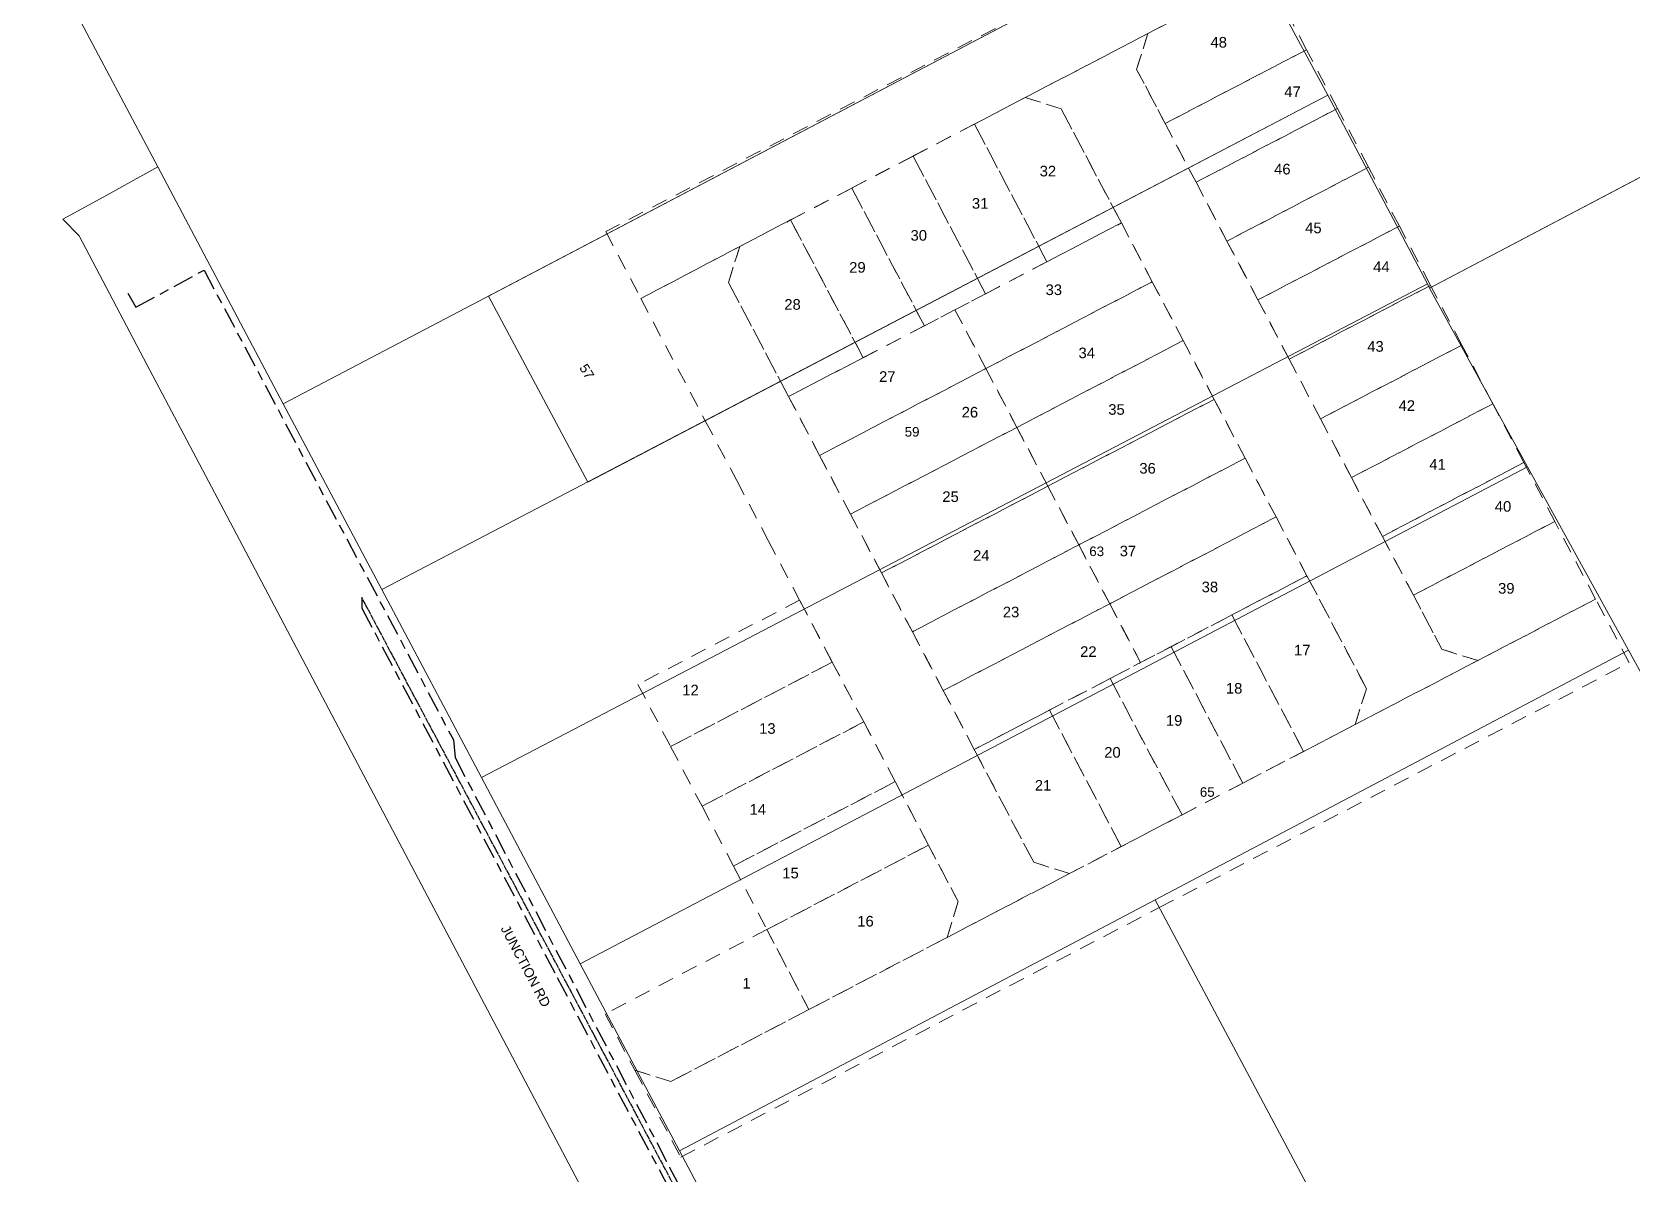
# Model space of a CAD drawing. Header units: metres. Extents: x 301589 to 305563, y 6268713 to 6270518.
# Drawn here: x 303271.2 to 303573, y 6269370.1 to 6269585.6 of the extents above; entities that cross this region are included whole.
import ezdxf

# ---------------------------------------------------------------- set-up
doc = ezdxf.new("R2010")
doc.units = ezdxf.units.M
for name, pattern in [('Cable Exist OH', [1, 1, 0]), ('Cable Exist UG', [8.2, 4, -1.2, 1.8, -1.2]), ('Dash', [5, 3, -2])]:
    doc.linetypes.add(name, pattern=pattern)
for name, color, linetype, lineweight in [('Cadastre Developer_SP_EXT', 7, 'Continuous', 5), ('Cadastre Land Parcels_SP_EXT', 7, 'Continuous', 5), ('Cadastre Roads_SP_EXT', 9, 'Continuous', 5)]:
    doc.layers.add(name, color=color, linetype=linetype, lineweight=lineweight)
doc.layers.add('Mains_HV_EXT', color=1, linetype='Continuous')
doc.styles.get("Standard").update_dxf_attribs({"font": 'arial.ttf'})

msp = doc.modelspace()

# ---------------------------------------------------------------- linework, layer by layer
at = {"layer": 'Cadastre Developer_SP_EXT', "linetype": 'Dash'}
for points in [[(303437.41, 6269562.217), (303448.969, 6269568.251), (303458.569, 6269573.26), (303481.69, 6269585.325), (303503.921, 6269596.926), (303497.315, 6269609.478), (303475.087, 6269597.877), (303379.411, 6269547.951), (303386.048, 6269535.335), (303404.689, 6269545.144), (303414.291, 6269550.153), (303425.85, 6269556.185), (303437.41, 6269562.217)], [(303511.629, 6269582.28), (303503.921, 6269596.926), (303481.69, 6269585.325), (303479.58, 6269578.566), (303484.95, 6269568.359), (303511.629, 6269582.28)], [(303520.107, 6269501.535), (303514.27, 6269512.631), (303508.348, 6269523.886), (303502.464, 6269535.071), (303496.625, 6269546.166), (303490.789, 6269557.263), (303484.95, 6269568.359), (303479.58, 6269578.566), (303481.69, 6269585.325), (303458.569, 6269573.26), (303465.352, 6269571.143), (303476.691, 6269549.591), (303482.528, 6269538.494), (303488.366, 6269527.398), (303494.204, 6269516.303), (303500.042, 6269505.207), (303505.879, 6269494.11), (303511.717, 6269483.016), (303522.926, 6269461.711), (303520.814, 6269454.952), (303543.935, 6269467.018), (303537.154, 6269469.136), (303531.783, 6269479.344), (303525.945, 6269490.44), (303520.107, 6269501.535)], [(303517.467, 6269571.185), (303511.629, 6269582.28), (303484.95, 6269568.359), (303490.789, 6269557.263), (303517.467, 6269571.185)], [(303465.352, 6269571.143), (303458.569, 6269573.26), (303448.969, 6269568.251), (303462.644, 6269542.261), (303476.691, 6269549.591), (303465.352, 6269571.143)], [(303523.307, 6269560.089), (303517.467, 6269571.185), (303490.789, 6269557.263), (303496.625, 6269546.166), (303523.307, 6269560.089)], [(303448.969, 6269568.251), (303437.41, 6269562.217), (303451.084, 6269536.229), (303462.644, 6269542.261), (303448.969, 6269568.251)], [(303437.41, 6269562.217), (303425.85, 6269556.185), (303439.525, 6269530.195), (303445.304, 6269533.211), (303451.084, 6269536.229), (303437.41, 6269562.217)], [(303529.145, 6269548.994), (303523.307, 6269560.089), (303496.625, 6269546.166), (303502.464, 6269535.071), (303529.145, 6269548.994)], [(303425.85, 6269556.185), (303414.291, 6269550.153), (303427.964, 6269524.163), (303439.525, 6269530.195), (303425.85, 6269556.185)], [(303414.291, 6269550.153), (303404.689, 6269545.144), (303402.579, 6269538.385), (303413.918, 6269516.833), (303427.964, 6269524.163), (303414.291, 6269550.153)], [(303482.528, 6269538.494), (303476.691, 6269549.591), (303462.644, 6269542.261), (303451.084, 6269536.229), (303445.304, 6269533.211), (303451.142, 6269522.116), (303482.528, 6269538.494)], [(303529.145, 6269548.994), (303502.464, 6269535.071), (303508.348, 6269523.886), (303535.032, 6269537.811), (303529.145, 6269548.994)], [(303437.268, 6269472.449), (303431.431, 6269483.545), (303425.593, 6269494.642), (303419.754, 6269505.737), (303413.918, 6269516.833), (303402.579, 6269538.385), (303404.689, 6269545.144), (303386.048, 6269535.335), (303398.2, 6269512.239), (303404.131, 6269500.967), (303410.063, 6269489.693), (303415.991, 6269478.425), (303422.153, 6269466.711), (303428.085, 6269455.438), (303434.016, 6269444.165), (303440.321, 6269432.181), (303445.925, 6269421.53), (303443.813, 6269414.771), (303466.934, 6269426.835), (303460.153, 6269428.955), (303448.944, 6269450.258), (303443.106, 6269461.354), (303437.268, 6269472.449)], [(303488.366, 6269527.398), (303482.528, 6269538.494), (303451.142, 6269522.116), (303456.98, 6269511.02), (303488.366, 6269527.398)], [(303535.032, 6269537.811), (303508.348, 6269523.886), (303514.27, 6269512.631), (303540.954, 6269526.556), (303535.032, 6269537.811)], [(303451.142, 6269522.116), (303445.304, 6269533.211), (303439.525, 6269530.195), (303427.964, 6269524.163), (303413.918, 6269516.833), (303419.754, 6269505.737), (303451.142, 6269522.116)], [(303494.204, 6269516.303), (303488.366, 6269527.398), (303456.98, 6269511.02), (303462.817, 6269499.924), (303494.204, 6269516.303)], [(303546.793, 6269515.461), (303540.954, 6269526.556), (303514.27, 6269512.631), (303520.107, 6269501.535), (303546.793, 6269515.461)], [(303451.142, 6269522.116), (303419.754, 6269505.737), (303425.593, 6269494.642), (303456.98, 6269511.02), (303451.142, 6269522.116)], [(303500.042, 6269505.207), (303494.204, 6269516.303), (303462.817, 6269499.924), (303468.655, 6269488.829), (303500.042, 6269505.207)], [(303552.632, 6269504.366), (303546.793, 6269515.461), (303520.107, 6269501.535), (303525.945, 6269490.44), (303552.632, 6269504.366)], [(303456.98, 6269511.02), (303425.593, 6269494.642), (303431.431, 6269483.545), (303462.817, 6269499.924), (303456.98, 6269511.02)], [(303505.879, 6269494.11), (303500.042, 6269505.207), (303468.655, 6269488.829), (303474.493, 6269477.732), (303505.879, 6269494.11)], [(303558.471, 6269493.271), (303552.632, 6269504.366), (303525.945, 6269490.44), (303531.783, 6269479.344), (303558.471, 6269493.271)], [(303468.655, 6269488.829), (303462.817, 6269499.924), (303431.431, 6269483.545), (303437.268, 6269472.449), (303468.655, 6269488.829)], [(303511.717, 6269483.016), (303505.879, 6269494.11), (303474.493, 6269477.732), (303480.33, 6269466.636), (303511.717, 6269483.016)], [(303558.471, 6269493.271), (303531.783, 6269479.344), (303537.154, 6269469.136), (303543.935, 6269467.018), (303566.178, 6269478.625), (303558.471, 6269493.271)], [(303474.493, 6269477.732), (303468.655, 6269488.829), (303437.268, 6269472.449), (303443.106, 6269461.354), (303474.493, 6269477.732)], [(303511.717, 6269483.016), (303497.534, 6269475.615), (303511.078, 6269449.872), (303520.814, 6269454.952), (303522.926, 6269461.711), (303511.717, 6269483.016)], [(303572.506, 6269466.603), (303566.178, 6269478.625), (303543.935, 6269467.018), (303520.814, 6269454.952), (303499.609, 6269443.887), (303466.934, 6269426.835), (303443.813, 6269414.771), (303417.76, 6269401.175), (303391.704, 6269387.578), (303384.923, 6269389.697), (303393.557, 6269373.286), (303483.848, 6269420.389), (303572.506, 6269466.603)], [(303415.991, 6269478.425), (303385.49, 6269462.509), (303391.653, 6269450.795), (303422.153, 6269466.711), (303415.991, 6269478.425)], [(303480.33, 6269466.636), (303474.493, 6269477.732), (303443.106, 6269461.354), (303448.944, 6269450.258), (303480.33, 6269466.636)], [(303497.534, 6269475.615), (303486.066, 6269469.63), (303499.609, 6269443.887), (303511.078, 6269449.872), (303497.534, 6269475.615)], [(303486.066, 6269469.63), (303474.595, 6269463.644), (303488.14, 6269437.902), (303499.609, 6269443.887), (303486.066, 6269469.63)], [(303422.153, 6269466.711), (303391.653, 6269450.795), (303397.584, 6269439.521), (303428.085, 6269455.438), (303422.153, 6269466.711)], [(303474.595, 6269463.644), (303463.128, 6269457.659), (303476.672, 6269431.917), (303488.14, 6269437.902), (303474.595, 6269463.644)], [(303463.128, 6269457.659), (303448.944, 6269450.258), (303460.153, 6269428.955), (303466.934, 6269426.835), (303476.672, 6269431.917), (303463.128, 6269457.659)], [(303428.085, 6269455.438), (303397.584, 6269439.521), (303403.515, 6269428.249), (303434.016, 6269444.165), (303428.085, 6269455.438)], [(303434.016, 6269444.165), (303403.515, 6269428.249), (303409.82, 6269416.264), (303440.321, 6269432.181), (303434.016, 6269444.165)], [(303440.321, 6269432.181), (303409.82, 6269416.264), (303417.76, 6269401.175), (303443.813, 6269414.771), (303445.925, 6269421.53), (303440.321, 6269432.181)], [(303409.82, 6269416.264), (303379.319, 6269400.348), (303384.923, 6269389.697), (303391.704, 6269387.578), (303417.76, 6269401.175), (303409.82, 6269416.264)]]:
    msp.add_lwpolyline(points, close=True, dxfattribs=at)
at = {"layer": 'Cadastre Land Parcels_SP_EXT', "linetype": 'Continuous'}
for points in [[(303650.567, 6269598.255), (303625.479, 6269645.252), (303688.872, 6269678.653), (303684.936, 6269686.035), (303672.874, 6269708.651), (303661.49, 6269729.995), (303482.335, 6269635.591), (303496.674, 6269608.96), (303515.633, 6269573.686), (303534.431, 6269538.082), (303534.845, 6269537.284), (303650.567, 6269598.255)], [(303318.577, 6269515.474), (303496.674, 6269608.96), (303482.335, 6269635.592), (303449.523, 6269698.429), (303271.164, 6269604.935), (303282.094, 6269584.311), (303294.889, 6269560.169), (303318.577, 6269515.474)], [(303757.687, 6269549.627), (303713.943, 6269631.646), (303534.845, 6269537.284), (303553.317, 6269503.545), (303572.311, 6269469.123), (303572.388, 6269468.983), (303579.812, 6269455.527), (303676.484, 6269506.689), (303757.687, 6269549.627)], [(303515.633, 6269573.686), (303496.674, 6269608.96), (303357.281, 6269535.791), (303376.034, 6269500.709), (303515.633, 6269573.686)], [(303534.431, 6269538.082), (303515.633, 6269573.686), (303337.198, 6269480.406), (303355.997, 6269444.924), (303534.431, 6269538.082)], [(303534.845, 6269537.284), (303534.431, 6269538.082), (303355.997, 6269444.924), (303374.615, 6269409.803), (303553.317, 6269503.545), (303534.845, 6269537.284)], [(303572.388, 6269468.983), (303572.311, 6269469.123), (303553.317, 6269503.545), (303374.615, 6269409.803), (303393.327, 6269374.515), (303483.051, 6269421.889), (303572.388, 6269468.983)], [(303584.72, 6269446.485), (303579.812, 6269455.527), (303572.388, 6269468.983), (303483.051, 6269421.889), (303514.705, 6269362.501), (303544.645, 6269306.716), (303556.029, 6269308.713), (303588.086, 6269315.919), (303601.103, 6269322.772), (303616.263, 6269328.985), (303626.025, 6269331.211), (303638.707, 6269328.369), (303647.248, 6269331.316), (303584.72, 6269446.485)], [(303514.705, 6269362.501), (303483.051, 6269421.889), (303393.327, 6269374.515), (303411.629, 6269339.975), (303437.971, 6269322.402), (303514.705, 6269362.501)]]:
    msp.add_lwpolyline(points, close=True, dxfattribs=at)
at = {"layer": 'Cadastre Roads_SP_EXT', "linetype": 'Continuous'}
msp.add_lwpolyline([(303318.577, 6269515.474), (303294.889, 6269560.169), (303284.695, 6269554.541), (303276.982, 6269550.283), (303280.045, 6269547.144), (303292.843, 6269522.899), (303309.112, 6269492.03), (303351.808, 6269411.103), (303390.101, 6269338.608), (303440.692, 6269242.656), (303439.954, 6269239.442), (303447.939, 6269244.986), (303458.214, 6269252.122), (303424.634, 6269315.431), (303393.327, 6269374.515), (303374.615, 6269409.803), (303355.997, 6269444.924), (303337.198, 6269480.407), (303318.577, 6269515.474)], close=True, dxfattribs=at)
at = {"layer": 'Mains_HV_EXT', "linetype": 'Cable Exist UG'}
for points in [[(303289.276, 6269536.335), (303290.758, 6269533.687), (303290.758, 6269533.687), (303303.617, 6269540.679), (303350.681, 6269452.045), (303351.002, 6269448.711), (303391.468, 6269371.384), (303391.468, 6269371.384), (303421.651, 6269314.334)], [(303333.363, 6269478.925), (303333.416, 6269476.884), (303333.416, 6269476.884), (303370.261, 6269407.193), (303420.218, 6269312.939)]]:
    msp.add_lwpolyline(points, dxfattribs=at)
at = {"layer": 'Mains_HV_EXT', "linetype": 'Cable Exist OH'}
msp.add_lwpolyline([(303423.726, 6269315.328), (303416.354, 6269322.519), (303392.8, 6269366.972), (303377.722, 6269395.413), (303357.814, 6269432.943), (303333.363, 6269478.925)], dxfattribs=at)

# ---------------------------------------------------------------- texts
at = {"layer": 'Cadastre Developer_SP_EXT'}
for s, p in [('48', (303493.507, 6269582.69)), ('47', (303507.447, 6269573.364)), ('32', (303461.28, 6269558.375)), ('46', (303505.515, 6269558.753)), ('31', (303448.498, 6269552.284)), ('45', (303511.372, 6269547.658)), ('30', (303436.921, 6269546.248)), ('29', (303425.344, 6269540.213)), ('44', (303524.198, 6269540.318)), ('33', (303462.401, 6269535.983)), ('28', (303413.102, 6269533.216)), ('34', (303468.613, 6269524.067)), ('43', (303523.085, 6269525.288)), ('27', (303430.985, 6269519.609)), ('42', (303529.002, 6269514.132)), ('26', (303446.566, 6269512.883)), ('35', (303474.231, 6269513.394)), ('36', (303480.087, 6269502.298)), ('41', (303534.799, 6269503.038)), ('25', (303442.915, 6269496.943)), ('40', (303547.15, 6269495.108)), ('24', (303448.712, 6269485.848)), ('37', (303476.386, 6269486.689)), ('38', (303491.845, 6269479.908)), ('39', (303547.772, 6269479.639)), ('23', (303454.329, 6269475.175)), ('22', (303468.915, 6269467.709)), ('17', (303509.272, 6269467.985)), ('12', (303393.852, 6269460.447)), ('18', (303496.422, 6269460.776)), ('19', (303485.09, 6269454.714)), ('13', (303408.352, 6269453.192)), ('20', (303473.463, 6269448.69)), ('21', (303460.37, 6269442.468)), ('14', (303406.54, 6269437.925)), ('15', (303412.723, 6269425.914)), ('16', (303426.874, 6269416.833)), ('1', (303405.204, 6269405.133))]:
    msp.add_text(s, height=2, dxfattribs=at).set_placement(p)
at = {"layer": 'Cadastre Roads_SP_EXT'}
msp.add_text('JUNCTION RD', height=1.8, rotation=297.87408, dxfattribs=at).set_placement((303359.535, 6269416.474))
at = {"layer": 'Defpoints'}
msp.add_text('57', height=1.8, rotation=301.30958, dxfattribs=at).set_placement((303374.35, 6269522.279))
for s, p in [('59', (303435.815, 6269509.274)), ('63', (303470.641, 6269486.728)), ('65', (303491.501, 6269441.31))]:
    msp.add_text(s, height=1.8, dxfattribs=at).set_placement(p)

doc.saveas('drawing.dxf')
